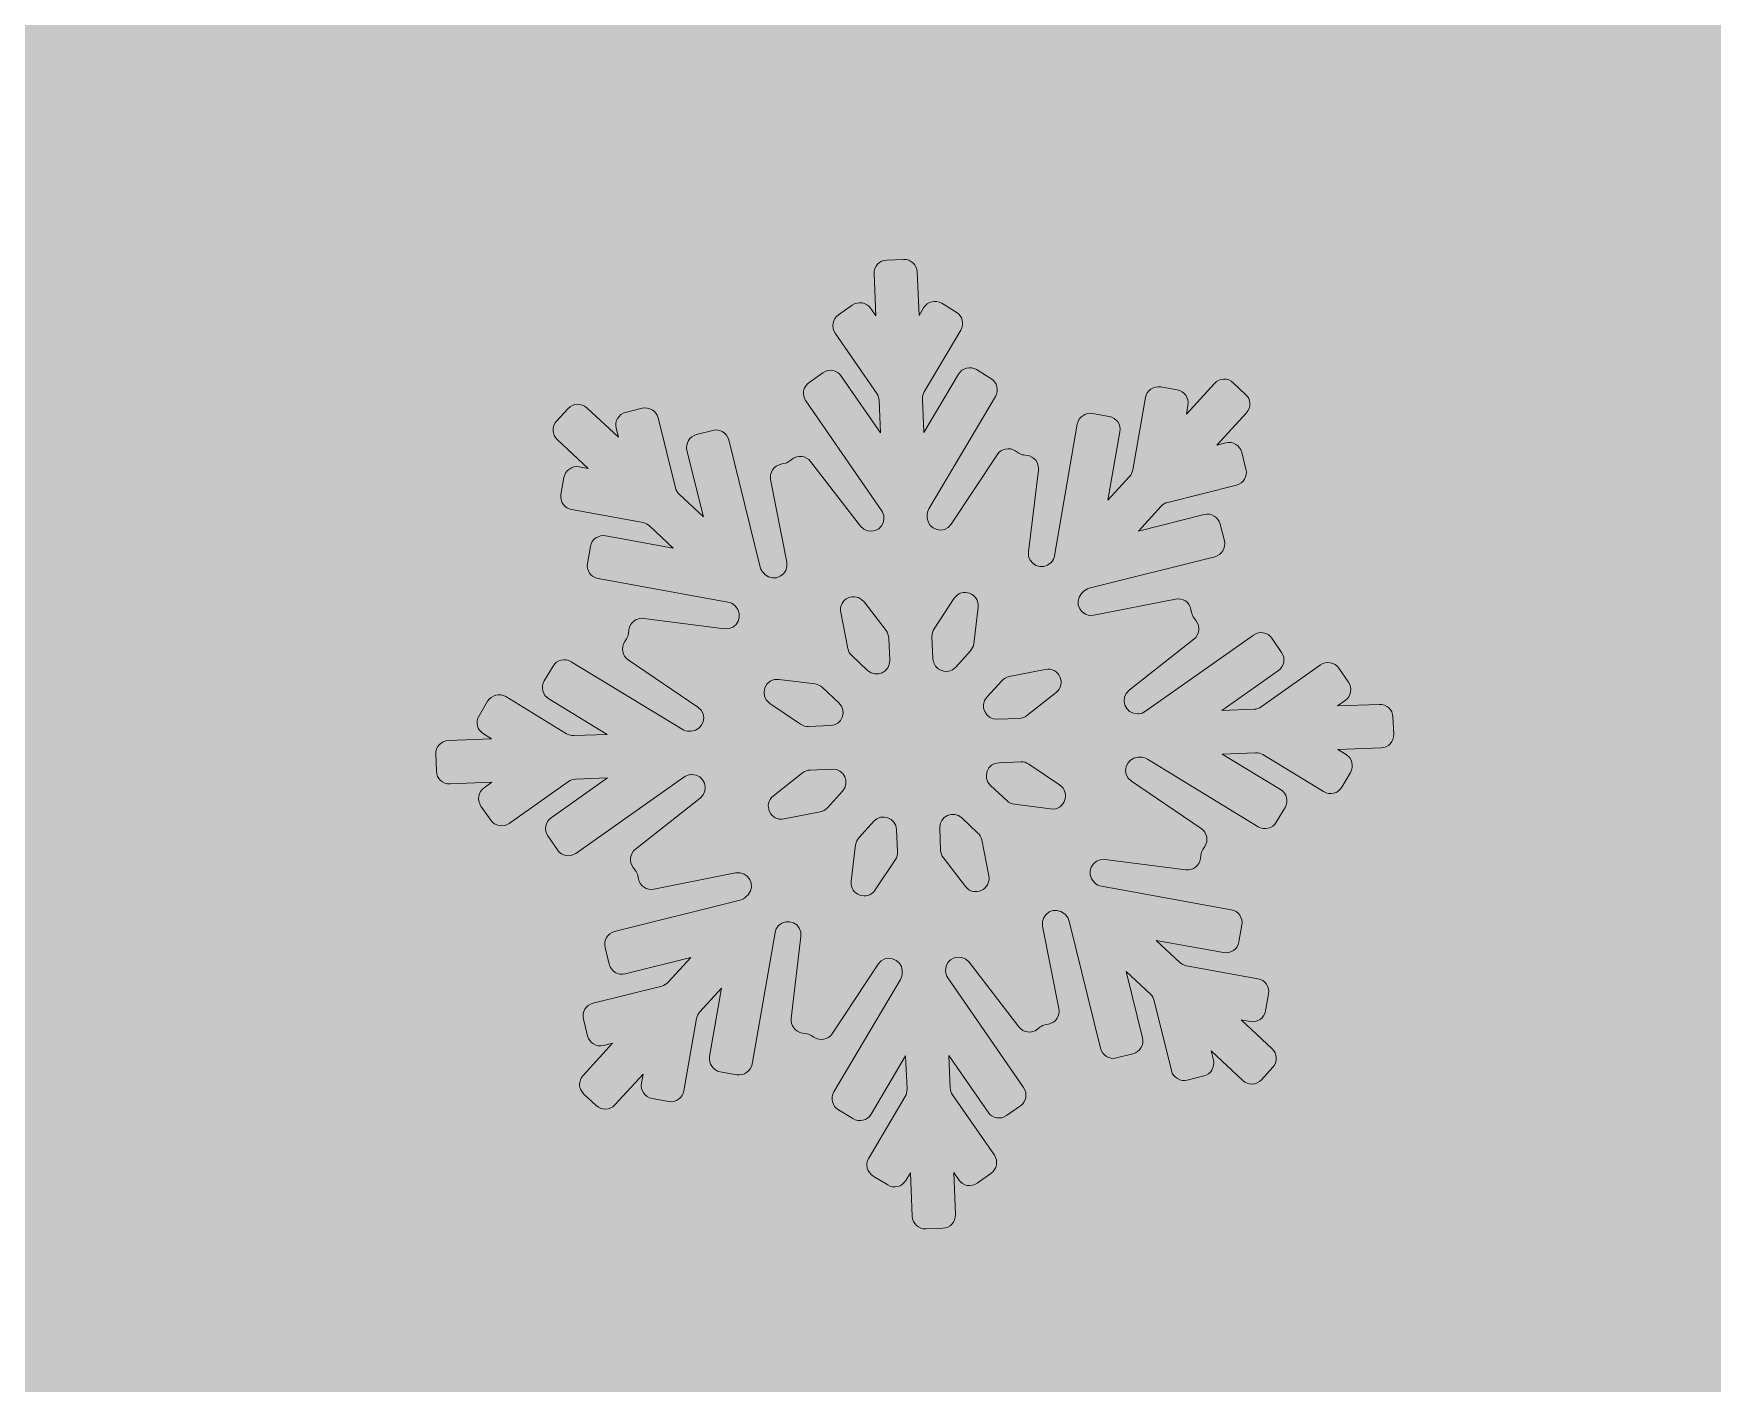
# Model space of a CAD drawing. Header units: millimetres. Extents: x -4 to 167, y -109 to -9.
# Drawn here: x 143.09 to 155.15, y -36.3 to -26.61 of the extents above; entities that cross this region are included whole.
import ezdxf

# ---------------------------------------------------------------- set-up
doc = ezdxf.new("R2010")
doc.units = ezdxf.units.MM
doc.header["$MEASUREMENT"] = 0
doc.layers.add('engraving', color=7, linetype='Continuous')
doc.layers.add('Layer 1', color=7, linetype='Continuous')

msp = doc.modelspace()

# ---------------------------------------------------------------- hatches: boundary and pattern name
at = {"layer": 'Layer 1'}
h = msp.add_hatch(color=2, dxfattribs=at)
h.dxf.hatch_style = 2
edge = h.paths.add_edge_path()
edge.add_spline(control_points=[(146.887, -66.068), (146.887, -66.068), (167.205, -23.551), (167.205, -23.551), (167.205, -23.551), (141.25, -23.551), (141.25, -23.551), (141.25, -23.551), (141.174, -23.707), (141.174, -23.707), (141.174, -23.707), (138.734, -23.707), (138.734, -23.707), (138.213, -21.726), (136.475, -20.226), (134.374, -20.066), (135.879, -18.951), (136.859, -17.167), (136.859, -15.151), (136.859, -11.77), (134.118, -9.03), (130.738, -9.03), (127.358, -9.03), (124.617, -11.77), (124.617, -15.151), (124.617, -17.167), (125.597, -18.951), (127.102, -20.066), (125.001, -20.226), (123.263, -21.726), (122.742, -23.707), (122.742, -23.707), (120.305, -23.707), (120.305, -23.707), (120.305, -23.707), (120.227, -23.551), (120.227, -23.551), (120.227, -23.551), (94.271, -23.551), (94.271, -23.551), (97.56, -30.598), (100.945, -37.685), (104.43, -44.809), (107.913, -51.935), (111.301, -59.021), (114.59, -66.068), (114.59, -66.068), (94.271, -108.7), (94.271, -108.7), (94.271, -108.7), (120.697, -108.7), (120.697, -108.7), (120.697, -108.7), (130.797, -87.796), (130.797, -87.796), (130.797, -87.796), (141.837, -108.7), (141.837, -108.7), (141.837, -108.7), (167.205, -108.7), (167.205, -108.7), (163.917, -101.653), (160.53, -94.569), (157.047, -87.442), (153.561, -80.319), (150.175, -73.192), (146.887, -66.068)], knot_values=[0, 0, 0, 0, 1, 1, 1, 2, 2, 2, 3, 3, 3, 4, 4, 4, 5, 5, 5, 6, 6, 6, 7, 7, 7, 8, 8, 8, 9, 9, 9, 10, 10, 10, 11, 11, 11, 12, 12, 12, 13, 13, 13, 14, 14, 14, 15, 15, 15, 16, 16, 16, 17, 17, 17, 18, 18, 18, 19, 19, 19, 20, 20, 20, 21, 21, 21, 22, 22, 22, 22], degree=3, periodic=1)
edge = h.paths.add_edge_path()
edge.add_spline(control_points=[(126.931, -15.151), (126.931, -13.051), (128.639, -11.343), (130.738, -11.343), (132.837, -11.343), (134.545, -13.051), (134.545, -15.151), (134.545, -17.25), (132.837, -18.958), (130.738, -18.958), (128.639, -18.958), (126.931, -17.25), (126.931, -15.151)], knot_values=[0, 0, 0, 0, 1, 1, 1, 2, 2, 2, 3, 3, 3, 4, 4, 4, 4], degree=3, periodic=1)
h.paths.add_polyline_path([(121.805, -26.707), (139.724, -26.707), (130.914, -44.928)])

# ---------------------------------------------------------------- linework, layer by layer
at = {"layer": 'engraving', "lineweight": 0}
for points, knots in [([(152.853, -31.517), (152.851, -31.465), (152.807, -31.425), (152.755, -31.427), (152.755, -31.427), (152.455, -31.438), (152.455, -31.438), (152.455, -31.438), (152.51, -31.399), (152.51, -31.399), (152.553, -31.369), (152.563, -31.311), (152.534, -31.268), (152.534, -31.268), (152.464, -31.167), (152.464, -31.167), (152.434, -31.124), (152.374, -31.113), (152.332, -31.143), (152.332, -31.143), (151.906, -31.444), (151.906, -31.444), (151.891, -31.455), (151.873, -31.461), (151.855, -31.461), (151.855, -31.461), (151.625, -31.47), (151.625, -31.47), (151.625, -31.47), (152.03, -31.184), (152.03, -31.184), (152.072, -31.154), (152.083, -31.096), (152.053, -31.053), (152.053, -31.053), (151.983, -30.952), (151.983, -30.952), (151.953, -30.909), (151.894, -30.898), (151.851, -30.929), (151.851, -30.929), (151.076, -31.476), (151.076, -31.476), (151.061, -31.487), (151.043, -31.493), (151.025, -31.494), (151.025, -31.494), (151.02, -31.494), (151.02, -31.494), (150.929, -31.497), (150.886, -31.382), (150.958, -31.325), (150.958, -31.325), (151.423, -30.959), (151.423, -30.959), (151.464, -30.927), (151.471, -30.868), (151.44, -30.827), (151.44, -30.827), (151.425, -30.808), (151.425, -30.808), (151.416, -30.796), (151.41, -30.783), (151.407, -30.768), (151.407, -30.768), (151.402, -30.745), (151.402, -30.745), (151.392, -30.693), (151.343, -30.66), (151.291, -30.67), (151.291, -30.67), (150.704, -30.787), (150.704, -30.787), (150.615, -30.805), (150.554, -30.698), (150.616, -30.631), (150.616, -30.631), (150.626, -30.62), (150.626, -30.62), (150.638, -30.607), (150.654, -30.597), (150.672, -30.592), (150.672, -30.592), (151.573, -30.366), (151.573, -30.366), (151.623, -30.354), (151.654, -30.303), (151.642, -30.252), (151.642, -30.252), (151.612, -30.132), (151.612, -30.132), (151.599, -30.082), (151.548, -30.051), (151.497, -30.063), (151.497, -30.063), (151.026, -30.182), (151.026, -30.182), (151.026, -30.182), (151.188, -30.004), (151.188, -30.004), (151.201, -29.99), (151.217, -29.98), (151.235, -29.976), (151.235, -29.976), (151.729, -29.852), (151.729, -29.852), (151.779, -29.839), (151.81, -29.788), (151.797, -29.738), (151.797, -29.738), (151.768, -29.618), (151.768, -29.618), (151.755, -29.567), (151.704, -29.536), (151.653, -29.549), (151.653, -29.549), (151.589, -29.565), (151.589, -29.565), (151.589, -29.565), (151.8, -29.333), (151.8, -29.333), (151.835, -29.295), (151.833, -29.236), (151.795, -29.201), (151.795, -29.201), (151.705, -29.117), (151.705, -29.117), (151.667, -29.081), (151.606, -29.083), (151.571, -29.122), (151.571, -29.122), (151.369, -29.344), (151.369, -29.344), (151.369, -29.344), (151.38, -29.278), (151.38, -29.278), (151.389, -29.226), (151.355, -29.178), (151.304, -29.168), (151.304, -29.168), (151.185, -29.147), (151.185, -29.147), (151.133, -29.138), (151.084, -29.172), (151.075, -29.224), (151.075, -29.224), (150.984, -29.743), (150.984, -29.743), (150.981, -29.761), (150.973, -29.777), (150.961, -29.791), (150.961, -29.791), (150.806, -29.96), (150.806, -29.96), (150.806, -29.96), (150.892, -29.469), (150.892, -29.469), (150.901, -29.418), (150.867, -29.369), (150.815, -29.36), (150.815, -29.36), (150.696, -29.338), (150.696, -29.338), (150.644, -29.329), (150.595, -29.363), (150.586, -29.415), (150.586, -29.415), (150.422, -30.36), (150.422, -30.36), (150.419, -30.377), (150.411, -30.394), (150.398, -30.407), (150.398, -30.407), (150.398, -30.407), (150.398, -30.407), (150.336, -30.475), (150.224, -30.423), (150.235, -30.332), (150.235, -30.332), (150.306, -29.744), (150.306, -29.744), (150.313, -29.692), (150.276, -29.645), (150.224, -29.639), (150.224, -29.639), (150.202, -29.636), (150.202, -29.636), (150.187, -29.634), (150.173, -29.628), (150.161, -29.62), (150.161, -29.62), (150.142, -29.607), (150.142, -29.607), (150.099, -29.578), (150.039, -29.59), (150.01, -29.634), (150.01, -29.634), (149.681, -30.132), (149.681, -30.132), (149.63, -30.209), (149.511, -30.176), (149.508, -30.084), (149.508, -30.084), (149.507, -30.074), (149.507, -30.074), (149.506, -30.056), (149.511, -30.038), (149.52, -30.022), (149.52, -30.022), (149.998, -29.216), (149.998, -29.216), (150.025, -29.171), (150.01, -29.114), (149.966, -29.087), (149.966, -29.087), (149.862, -29.023), (149.862, -29.023), (149.817, -28.996), (149.759, -29.011), (149.732, -29.056), (149.732, -29.056), (149.483, -29.475), (149.483, -29.475), (149.483, -29.475), (149.473, -29.234), (149.473, -29.234), (149.472, -29.216), (149.477, -29.198), (149.486, -29.182), (149.486, -29.182), (149.749, -28.74), (149.749, -28.74), (149.775, -28.695), (149.761, -28.638), (149.717, -28.611), (149.717, -28.611), (149.612, -28.547), (149.612, -28.547), (149.567, -28.52), (149.509, -28.534), (149.482, -28.58), (149.482, -28.58), (149.449, -28.635), (149.449, -28.635), (149.449, -28.635), (149.436, -28.322), (149.436, -28.322), (149.434, -28.27), (149.39, -28.23), (149.338, -28.232), (149.338, -28.232), (149.217, -28.236), (149.217, -28.236), (149.165, -28.238), (149.124, -28.282), (149.126, -28.334), (149.126, -28.334), (149.138, -28.637), (149.138, -28.637), (149.138, -28.637), (149.102, -28.583), (149.102, -28.583), (149.072, -28.54), (149.012, -28.53), (148.969, -28.56), (148.969, -28.56), (148.87, -28.63), (148.87, -28.63), (148.828, -28.66), (148.817, -28.718), (148.847, -28.761), (148.847, -28.761), (149.146, -29.195), (149.146, -29.195), (149.157, -29.209), (149.162, -29.227), (149.163, -29.245), (149.163, -29.245), (149.172, -29.477), (149.172, -29.477), (149.172, -29.477), (148.891, -29.069), (148.891, -29.069), (148.861, -29.026), (148.802, -29.015), (148.759, -29.045), (148.759, -29.045), (148.659, -29.116), (148.659, -29.116), (148.617, -29.146), (148.606, -29.204), (148.636, -29.247), (148.636, -29.247), (149.18, -30.034), (149.18, -30.034), (149.191, -30.049), (149.196, -30.066), (149.197, -30.084), (149.197, -30.084), (149.197, -30.086), (149.197, -30.086), (149.201, -30.178), (149.084, -30.22), (149.028, -30.147), (149.028, -30.147), (148.67, -29.682), (148.67, -29.682), (148.638, -29.641), (148.578, -29.633), (148.537, -29.666), (148.537, -29.666), (148.519, -29.68), (148.519, -29.68), (148.507, -29.689), (148.494, -29.695), (148.479, -29.698), (148.479, -29.698), (148.457, -29.703), (148.457, -29.703), (148.406, -29.713), (148.373, -29.762), (148.383, -29.813), (148.383, -29.813), (148.499, -30.406), (148.499, -30.406), (148.517, -30.496), (148.409, -30.556), (148.342, -30.493), (148.342, -30.493), (148.337, -30.488), (148.337, -30.488), (148.323, -30.475), (148.314, -30.459), (148.309, -30.442), (148.309, -30.442), (148.083, -29.528), (148.083, -29.528), (148.071, -29.477), (148.019, -29.447), (147.969, -29.459), (147.969, -29.459), (147.851, -29.489), (147.851, -29.489), (147.801, -29.501), (147.77, -29.553), (147.782, -29.603), (147.782, -29.603), (147.9, -30.08), (147.9, -30.08), (147.9, -30.08), (147.726, -29.917), (147.726, -29.917), (147.712, -29.904), (147.703, -29.888), (147.699, -29.871), (147.699, -29.871), (147.575, -29.369), (147.575, -29.369), (147.562, -29.319), (147.511, -29.288), (147.46, -29.3), (147.46, -29.3), (147.342, -29.33), (147.342, -29.33), (147.292, -29.343), (147.261, -29.394), (147.274, -29.444), (147.274, -29.444), (147.29, -29.509), (147.29, -29.509), (147.29, -29.509), (147.063, -29.297), (147.063, -29.297), (147.024, -29.261), (146.964, -29.264), (146.929, -29.302), (146.929, -29.302), (146.846, -29.393), (146.846, -29.393), (146.811, -29.431), (146.814, -29.49), (146.851, -29.525), (146.851, -29.525), (147.073, -29.733), (147.073, -29.733), (147.073, -29.733), (147.008, -29.721), (147.008, -29.721), (146.957, -29.712), (146.908, -29.746), (146.899, -29.798), (146.899, -29.798), (146.877, -29.919), (146.877, -29.919), (146.869, -29.97), (146.903, -30.019), (146.954, -30.028), (146.954, -30.028), (147.467, -30.121), (147.467, -30.121), (147.484, -30.124), (147.501, -30.133), (147.514, -30.145), (147.514, -30.145), (147.684, -30.304), (147.684, -30.304), (147.684, -30.304), (147.199, -30.216), (147.199, -30.216), (147.147, -30.207), (147.098, -30.241), (147.089, -30.293), (147.089, -30.293), (147.068, -30.414), (147.068, -30.414), (147.059, -30.465), (147.093, -30.514), (147.144, -30.523), (147.144, -30.523), (148.077, -30.692), (148.077, -30.692), (148.095, -30.695), (148.112, -30.704), (148.125, -30.716), (148.125, -30.716), (148.129, -30.72), (148.129, -30.72), (148.196, -30.783), (148.144, -30.895), (148.053, -30.883), (148.053, -30.883), (147.472, -30.809), (147.472, -30.809), (147.42, -30.802), (147.372, -30.839), (147.366, -30.891), (147.366, -30.891), (147.363, -30.915), (147.363, -30.915), (147.361, -30.93), (147.356, -30.944), (147.348, -30.956), (147.348, -30.956), (147.335, -30.976), (147.335, -30.976), (147.306, -31.019), (147.318, -31.077), (147.361, -31.106), (147.361, -31.106), (147.861, -31.446), (147.861, -31.446), (147.937, -31.497), (147.903, -31.615), (147.812, -31.618), (147.812, -31.618), (147.8, -31.619), (147.8, -31.619), (147.782, -31.619), (147.763, -31.615), (147.748, -31.605), (147.748, -31.605), (146.951, -31.12), (146.951, -31.12), (146.906, -31.092), (146.848, -31.107), (146.821, -31.152), (146.821, -31.152), (146.758, -31.258), (146.758, -31.258), (146.732, -31.302), (146.746, -31.36), (146.79, -31.387), (146.79, -31.387), (147.209, -31.642), (147.209, -31.642), (147.209, -31.642), (146.971, -31.651), (146.971, -31.651), (146.952, -31.652), (146.934, -31.647), (146.918, -31.637), (146.918, -31.637), (146.481, -31.371), (146.481, -31.371), (146.437, -31.344), (146.378, -31.359), (146.351, -31.404), (146.351, -31.404), (146.289, -31.509), (146.289, -31.509), (146.262, -31.554), (146.276, -31.611), (146.321, -31.638), (146.321, -31.638), (146.379, -31.674), (146.379, -31.674), (146.379, -31.674), (146.069, -31.686), (146.069, -31.686), (146.016, -31.688), (145.976, -31.732), (145.978, -31.784), (145.978, -31.784), (145.983, -31.907), (145.983, -31.907), (145.985, -31.959), (146.029, -32), (146.081, -31.998), (146.081, -31.998), (146.382, -31.986), (146.382, -31.986), (146.382, -31.986), (146.326, -32.026), (146.326, -32.026), (146.284, -32.056), (146.273, -32.114), (146.303, -32.157), (146.303, -32.157), (146.373, -32.258), (146.373, -32.258), (146.402, -32.301), (146.462, -32.311), (146.505, -32.281), (146.505, -32.281), (146.931, -31.98), (146.931, -31.98), (146.946, -31.97), (146.963, -31.964), (146.982, -31.963), (146.982, -31.963), (147.212, -31.954), (147.212, -31.954), (147.212, -31.954), (146.806, -32.24), (146.806, -32.24), (146.764, -32.27), (146.754, -32.328), (146.783, -32.371), (146.783, -32.371), (146.853, -32.472), (146.853, -32.472), (146.883, -32.516), (146.942, -32.526), (146.985, -32.496), (146.985, -32.496), (147.761, -31.948), (147.761, -31.948), (147.776, -31.938), (147.793, -31.932), (147.811, -31.931), (147.811, -31.931), (147.816, -31.931), (147.816, -31.931), (147.907, -31.927), (147.95, -32.043), (147.878, -32.099), (147.878, -32.099), (147.413, -32.465), (147.413, -32.465), (147.372, -32.498), (147.365, -32.556), (147.397, -32.597), (147.397, -32.597), (147.411, -32.617), (147.411, -32.617), (147.42, -32.628), (147.426, -32.642), (147.429, -32.656), (147.429, -32.656), (147.434, -32.68), (147.434, -32.68), (147.444, -32.731), (147.494, -32.764), (147.545, -32.754), (147.545, -32.754), (148.132, -32.637), (148.132, -32.637), (148.222, -32.619), (148.282, -32.726), (148.221, -32.793), (148.221, -32.793), (148.211, -32.804), (148.211, -32.804), (148.198, -32.818), (148.182, -32.828), (148.164, -32.832), (148.164, -32.832), (147.263, -33.058), (147.263, -33.058), (147.213, -33.071), (147.182, -33.122), (147.195, -33.172), (147.195, -33.172), (147.224, -33.292), (147.224, -33.292), (147.237, -33.343), (147.288, -33.374), (147.339, -33.361), (147.339, -33.361), (147.81, -33.243), (147.81, -33.243), (147.81, -33.243), (147.648, -33.421), (147.648, -33.421), (147.636, -33.434), (147.619, -33.444), (147.601, -33.449), (147.601, -33.449), (147.108, -33.572), (147.108, -33.572), (147.057, -33.585), (147.027, -33.636), (147.039, -33.687), (147.039, -33.687), (147.069, -33.807), (147.069, -33.807), (147.081, -33.857), (147.133, -33.888), (147.183, -33.875), (147.183, -33.875), (147.248, -33.859), (147.248, -33.859), (147.248, -33.859), (147.036, -34.091), (147.036, -34.091), (147.001, -34.129), (147.004, -34.188), (147.042, -34.224), (147.042, -34.224), (147.131, -34.307), (147.131, -34.307), (147.169, -34.343), (147.23, -34.341), (147.265, -34.302), (147.265, -34.302), (147.467, -34.081), (147.467, -34.081), (147.467, -34.081), (147.456, -34.147), (147.456, -34.147), (147.447, -34.198), (147.481, -34.247), (147.532, -34.256), (147.532, -34.256), (147.652, -34.278), (147.652, -34.278), (147.703, -34.287), (147.752, -34.252), (147.761, -34.201), (147.761, -34.201), (147.852, -33.681), (147.852, -33.681), (147.855, -33.664), (147.863, -33.647), (147.875, -33.634), (147.875, -33.634), (148.03, -33.464), (148.03, -33.464), (148.03, -33.464), (147.945, -33.955), (147.945, -33.955), (147.936, -34.006), (147.97, -34.055), (148.021, -34.064), (148.021, -34.064), (148.14, -34.086), (148.14, -34.086), (148.192, -34.095), (148.241, -34.061), (148.25, -34.009), (148.25, -34.009), (148.415, -33.065), (148.415, -33.065), (148.418, -33.047), (148.426, -33.03), (148.438, -33.017), (148.438, -33.017), (148.438, -33.017), (148.438, -33.017), (148.5, -32.949), (148.613, -33.001), (148.601, -33.092), (148.601, -33.092), (148.53, -33.681), (148.53, -33.681), (148.524, -33.732), (148.56, -33.779), (148.612, -33.786), (148.612, -33.786), (148.634, -33.789), (148.634, -33.789), (148.649, -33.791), (148.663, -33.796), (148.675, -33.804), (148.675, -33.804), (148.694, -33.817), (148.694, -33.817), (148.738, -33.846), (148.797, -33.835), (148.826, -33.791), (148.826, -33.791), (149.156, -33.292), (149.156, -33.292), (149.206, -33.215), (149.325, -33.249), (149.329, -33.34), (149.329, -33.34), (149.329, -33.351), (149.329, -33.351), (149.33, -33.369), (149.325, -33.387), (149.316, -33.403), (149.316, -33.403), (148.838, -34.209), (148.838, -34.209), (148.812, -34.253), (148.826, -34.311), (148.87, -34.338), (148.87, -34.338), (148.974, -34.401), (148.974, -34.401), (149.019, -34.429), (149.078, -34.414), (149.105, -34.369), (149.105, -34.369), (149.353, -33.949), (149.353, -33.949), (149.353, -33.949), (149.363, -34.19), (149.363, -34.19), (149.364, -34.209), (149.359, -34.227), (149.35, -34.242), (149.35, -34.242), (149.088, -34.685), (149.088, -34.685), (149.061, -34.729), (149.076, -34.787), (149.12, -34.814), (149.12, -34.814), (149.224, -34.877), (149.224, -34.877), (149.269, -34.905), (149.328, -34.89), (149.354, -34.845), (149.354, -34.845), (149.387, -34.789), (149.387, -34.789), (149.387, -34.789), (149.4, -35.102), (149.4, -35.102), (149.402, -35.154), (149.446, -35.195), (149.498, -35.193), (149.498, -35.193), (149.619, -35.188), (149.619, -35.188), (149.672, -35.186), (149.712, -35.142), (149.71, -35.09), (149.71, -35.09), (149.698, -34.788), (149.698, -34.788), (149.698, -34.788), (149.735, -34.841), (149.735, -34.841), (149.764, -34.884), (149.824, -34.895), (149.867, -34.864), (149.867, -34.864), (149.966, -34.794), (149.966, -34.794), (150.009, -34.764), (150.019, -34.706), (149.99, -34.663), (149.99, -34.663), (149.69, -34.23), (149.69, -34.23), (149.68, -34.215), (149.674, -34.198), (149.673, -34.18), (149.673, -34.18), (149.664, -33.948), (149.664, -33.948), (149.664, -33.948), (149.946, -34.355), (149.946, -34.355), (149.975, -34.399), (150.035, -34.409), (150.078, -34.379), (150.078, -34.379), (150.177, -34.309), (150.177, -34.309), (150.22, -34.279), (150.23, -34.22), (150.2, -34.178), (150.2, -34.178), (149.656, -33.39), (149.656, -33.39), (149.646, -33.375), (149.64, -33.358), (149.639, -33.34), (149.639, -33.34), (149.639, -33.339), (149.639, -33.339), (149.635, -33.247), (149.752, -33.204), (149.808, -33.277), (149.808, -33.277), (150.166, -33.742), (150.166, -33.742), (150.198, -33.784), (150.258, -33.791), (150.3, -33.759), (150.3, -33.759), (150.317, -33.745), (150.317, -33.745), (150.329, -33.736), (150.343, -33.729), (150.357, -33.726), (150.357, -33.726), (150.379, -33.722), (150.379, -33.722), (150.431, -33.712), (150.464, -33.662), (150.454, -33.611), (150.454, -33.611), (150.337, -33.018), (150.337, -33.018), (150.319, -32.928), (150.427, -32.868), (150.494, -32.931), (150.494, -32.931), (150.5, -32.936), (150.5, -32.936), (150.513, -32.949), (150.523, -32.965), (150.527, -32.983), (150.527, -32.983), (150.753, -33.896), (150.753, -33.896), (150.765, -33.947), (150.817, -33.978), (150.868, -33.965), (150.868, -33.965), (150.985, -33.936), (150.985, -33.936), (151.036, -33.923), (151.066, -33.872), (151.054, -33.821), (151.054, -33.821), (150.936, -33.344), (150.936, -33.344), (150.936, -33.344), (151.111, -33.508), (151.111, -33.508), (151.124, -33.52), (151.133, -33.536), (151.138, -33.554), (151.138, -33.554), (151.262, -34.055), (151.262, -34.055), (151.274, -34.106), (151.326, -34.137), (151.376, -34.124), (151.376, -34.124), (151.494, -34.094), (151.494, -34.094), (151.545, -34.082), (151.575, -34.031), (151.563, -33.98), (151.563, -33.98), (151.547, -33.915), (151.547, -33.915), (151.547, -33.915), (151.774, -34.127), (151.774, -34.127), (151.812, -34.163), (151.872, -34.161), (151.908, -34.122), (151.908, -34.122), (151.99, -34.032), (151.99, -34.032), (152.025, -33.994), (152.023, -33.934), (151.985, -33.899), (151.985, -33.899), (151.763, -33.692), (151.763, -33.692), (151.763, -33.692), (151.828, -33.703), (151.828, -33.703), (151.879, -33.713), (151.929, -33.678), (151.938, -33.627), (151.938, -33.627), (151.959, -33.505), (151.959, -33.505), (151.968, -33.454), (151.934, -33.405), (151.883, -33.396), (151.883, -33.396), (151.37, -33.303), (151.37, -33.303), (151.352, -33.3), (151.335, -33.292), (151.322, -33.279), (151.322, -33.279), (151.152, -33.121), (151.152, -33.121), (151.152, -33.121), (151.637, -33.208), (151.637, -33.208), (151.689, -33.218), (151.738, -33.183), (151.747, -33.132), (151.747, -33.132), (151.768, -33.01), (151.768, -33.01), (151.777, -32.959), (151.743, -32.91), (151.692, -32.901), (151.692, -32.901), (150.759, -32.732), (150.759, -32.732), (150.741, -32.729), (150.724, -32.721), (150.711, -32.708), (150.711, -32.708), (150.707, -32.704), (150.707, -32.704), (150.64, -32.642), (150.692, -32.53), (150.783, -32.541), (150.783, -32.541), (151.365, -32.615), (151.365, -32.615), (151.417, -32.622), (151.464, -32.585), (151.47, -32.533), (151.47, -32.533), (151.473, -32.509), (151.473, -32.509), (151.475, -32.495), (151.48, -32.481), (151.488, -32.469), (151.488, -32.469), (151.501, -32.448), (151.501, -32.448), (151.53, -32.405), (151.518, -32.347), (151.476, -32.318), (151.476, -32.318), (150.975, -31.979), (150.975, -31.979), (150.899, -31.928), (150.933, -31.81), (151.024, -31.806), (151.024, -31.806), (151.036, -31.806), (151.036, -31.806), (151.054, -31.805), (151.073, -31.81), (151.089, -31.819), (151.089, -31.819), (151.885, -32.305), (151.885, -32.305), (151.93, -32.332), (151.988, -32.317), (152.015, -32.272), (152.015, -32.272), (152.078, -32.167), (152.078, -32.167), (152.104, -32.122), (152.09, -32.065), (152.046, -32.038), (152.046, -32.038), (151.627, -31.783), (151.627, -31.783), (151.627, -31.783), (151.866, -31.774), (151.866, -31.774), (151.884, -31.773), (151.903, -31.778), (151.919, -31.787), (151.919, -31.787), (152.355, -32.053), (152.355, -32.053), (152.4, -32.08), (152.458, -32.066), (152.485, -32.021), (152.485, -32.021), (152.548, -31.915), (152.548, -31.915), (152.574, -31.871), (152.56, -31.813), (152.516, -31.786), (152.516, -31.786), (152.457, -31.751), (152.457, -31.751), (152.457, -31.751), (152.768, -31.739), (152.768, -31.739), (152.82, -31.737), (152.86, -31.693), (152.858, -31.64), (152.858, -31.64), (152.853, -31.517), (152.853, -31.517)], [0, 0, 0, 0, 1, 1, 1, 2, 2, 2, 3, 3, 3, 4, 4, 4, 5, 5, 5, 6, 6, 6, 7, 7, 7, 8, 8, 8, 9, 9, 9, 10, 10, 10, 11, 11, 11, 12, 12, 12, 13, 13, 13, 14, 14, 14, 15, 15, 15, 16, 16, 16, 17, 17, 17, 18, 18, 18, 19, 19, 19, 20, 20, 20, 21, 21, 21, 22, 22, 22, 23, 23, 23, 24, 24, 24, 25, 25, 25, 26, 26, 26, 27, 27, 27, 28, 28, 28, 29, 29, 29, 30, 30, 30, 31, 31, 31, 32, 32, 32, 33, 33, 33, 34, 34, 34, 35, 35, 35, 36, 36, 36, 37, 37, 37, 38, 38, 38, 39, 39, 39, 40, 40, 40, 41, 41, 41, 42, 42, 42, 43, 43, 43, 44, 44, 44, 45, 45, 45, 46, 46, 46, 47, 47, 47, 48, 48, 48, 49, 49, 49, 50, 50, 50, 51, 51, 51, 52, 52, 52, 53, 53, 53, 54, 54, 54, 55, 55, 55, 56, 56, 56, 57, 57, 57, 58, 58, 58, 59, 59, 59, 60, 60, 60, 61, 61, 61, 62, 62, 62, 63, 63, 63, 64, 64, 64, 65, 65, 65, 66, 66, 66, 67, 67, 67, 68, 68, 68, 69, 69, 69, 70, 70, 70, 71, 71, 71, 72, 72, 72, 73, 73, 73, 74, 74, 74, 75, 75, 75, 76, 76, 76, 77, 77, 77, 78, 78, 78, 79, 79, 79, 80, 80, 80, 81, 81, 81, 82, 82, 82, 83, 83, 83, 84, 84, 84, 85, 85, 85, 86, 86, 86, 87, 87, 87, 88, 88, 88, 89, 89, 89, 90, 90, 90, 91, 91, 91, 92, 92, 92, 93, 93, 93, 94, 94, 94, 95, 95, 95, 96, 96, 96, 97, 97, 97, 98, 98, 98, 99, 99, 99, 100, 100, 100, 101, 101, 101, 102, 102, 102, 103, 103, 103, 104, 104, 104, 105, 105, 105, 106, 106, 106, 107, 107, 107, 108, 108, 108, 109, 109, 109, 110, 110, 110, 111, 111, 111, 112, 112, 112, 113, 113, 113, 114, 114, 114, 115, 115, 115, 116, 116, 116, 117, 117, 117, 118, 118, 118, 119, 119, 119, 120, 120, 120, 121, 121, 121, 122, 122, 122, 123, 123, 123, 124, 124, 124, 125, 125, 125, 126, 126, 126, 127, 127, 127, 128, 128, 128, 129, 129, 129, 130, 130, 130, 131, 131, 131, 132, 132, 132, 133, 133, 133, 134, 134, 134, 135, 135, 135, 136, 136, 136, 137, 137, 137, 138, 138, 138, 139, 139, 139, 140, 140, 140, 141, 141, 141, 142, 142, 142, 143, 143, 143, 144, 144, 144, 145, 145, 145, 146, 146, 146, 147, 147, 147, 148, 148, 148, 149, 149, 149, 150, 150, 150, 151, 151, 151, 152, 152, 152, 153, 153, 153, 154, 154, 154, 155, 155, 155, 156, 156, 156, 157, 157, 157, 158, 158, 158, 159, 159, 159, 160, 160, 160, 161, 161, 161, 162, 162, 162, 163, 163, 163, 164, 164, 164, 165, 165, 165, 166, 166, 166, 167, 167, 167, 168, 168, 168, 169, 169, 169, 170, 170, 170, 171, 171, 171, 172, 172, 172, 173, 173, 173, 174, 174, 174, 175, 175, 175, 176, 176, 176, 177, 177, 177, 178, 178, 178, 179, 179, 179, 180, 180, 180, 181, 181, 181, 182, 182, 182, 183, 183, 183, 184, 184, 184, 185, 185, 185, 186, 186, 186, 187, 187, 187, 188, 188, 188, 189, 189, 189, 190, 190, 190, 191, 191, 191, 192, 192, 192, 193, 193, 193, 194, 194, 194, 195, 195, 195, 196, 196, 196, 197, 197, 197, 198, 198, 198, 199, 199, 199, 200, 200, 200, 201, 201, 201, 202, 202, 202, 203, 203, 203, 204, 204, 204, 205, 205, 205, 206, 206, 206, 207, 207, 207, 208, 208, 208, 209, 209, 209, 210, 210, 210, 211, 211, 211, 212, 212, 212, 213, 213, 213, 214, 214, 214, 215, 215, 215, 216, 216, 216, 217, 217, 217, 218, 218, 218, 219, 219, 219, 220, 220, 220, 221, 221, 221, 222, 222, 222, 223, 223, 223, 224, 224, 224, 225, 225, 225, 226, 226, 226, 227, 227, 227, 228, 228, 228, 229, 229, 229, 230, 230, 230, 231, 231, 231, 232, 232, 232, 233, 233, 233, 234, 234, 234, 235, 235, 235, 236, 236, 236, 237, 237, 237, 238, 238, 238, 239, 239, 239, 240, 240, 240, 241, 241, 241, 242, 242, 242, 243, 243, 243, 244, 244, 244, 245, 245, 245, 246, 246, 246, 247, 247, 247, 248, 248, 248, 249, 249, 249, 250, 250, 250, 251, 251, 251, 252, 252, 252, 253, 253, 253, 254, 254, 254, 255, 255, 255, 256, 256, 256, 257, 257, 257, 258, 258, 258, 259, 259, 259, 260, 260, 260, 261, 261, 261, 262, 262, 262, 263, 263, 263, 264, 264, 264, 265, 265, 265, 266, 266, 266, 267, 267, 267, 268, 268, 268, 269, 269, 269, 270, 270, 270, 271, 271, 271, 272, 272, 272, 273, 273, 273, 274, 274, 274, 275, 275, 275, 276, 276, 276, 277, 277, 277, 278, 278, 278, 279, 279, 279, 280, 280, 280, 281, 281, 281, 282, 282, 282, 283, 283, 283, 284, 284, 284, 285, 285, 285, 286, 286, 286, 287, 287, 287, 288, 288, 288, 289, 289, 289, 290, 290, 290, 291, 291, 291, 292, 292, 292, 293, 293, 293, 294, 294, 294, 295, 295, 295, 296, 296, 296, 297, 297, 297, 298, 298, 298, 299, 299, 299, 300, 300, 300, 301, 301, 301, 302, 302, 302, 303, 303, 303, 304, 304, 304, 305, 305, 305, 306, 306, 306, 307, 307, 307, 308, 308, 308, 309, 309, 309, 310, 310, 310, 311, 311, 311, 312, 312, 312, 313, 313, 313, 314, 314, 314, 315, 315, 315, 316, 316, 316, 317, 317, 317, 318, 318, 318, 319, 319, 319, 320, 320, 320, 321, 321, 321, 322, 322, 322, 323, 323, 323, 324, 324, 324, 325, 325, 325, 326, 326, 326, 327, 327, 327, 328, 328, 328, 329, 329, 329, 330, 330, 330, 331, 331, 331, 332, 332, 332, 333, 333, 333, 334, 334, 334, 335, 335, 335, 336, 336, 336, 336]), ([(149.054, -30.691), (149.054, -30.691), (149.213, -30.896), (149.213, -30.896), (149.224, -30.912), (149.231, -30.931), (149.232, -30.95), (149.232, -30.95), (149.239, -31.11), (149.239, -31.11), (149.242, -31.194), (149.141, -31.24), (149.08, -31.183), (149.08, -31.183), (148.966, -31.076), (148.966, -31.076), (148.951, -31.063), (148.942, -31.045), (148.938, -31.026), (148.938, -31.026), (148.887, -30.767), (148.887, -30.767), (148.867, -30.669), (148.993, -30.612), (149.054, -30.691)], [0, 0, 0, 0, 1, 1, 1, 2, 2, 2, 3, 3, 3, 4, 4, 4, 5, 5, 5, 6, 6, 6, 7, 7, 7, 8, 8, 8, 8]), ([(149.549, -31.099), (149.549, -31.099), (149.542, -30.939), (149.542, -30.939), (149.541, -30.919), (149.547, -30.9), (149.558, -30.883), (149.558, -30.883), (149.702, -30.665), (149.702, -30.665), (149.756, -30.582), (149.886, -30.63), (149.874, -30.729), (149.874, -30.729), (149.842, -30.991), (149.842, -30.991), (149.84, -31.01), (149.831, -31.028), (149.818, -31.043), (149.818, -31.043), (149.713, -31.159), (149.713, -31.159), (149.656, -31.221), (149.552, -31.183), (149.549, -31.099)], [0, 0, 0, 0, 1, 1, 1, 2, 2, 2, 3, 3, 3, 4, 4, 4, 5, 5, 5, 6, 6, 6, 7, 7, 7, 8, 8, 8, 8]), ([(149.937, -31.375), (149.937, -31.375), (150.046, -31.256), (150.046, -31.256), (150.059, -31.241), (150.077, -31.231), (150.097, -31.227), (150.097, -31.227), (150.356, -31.175), (150.356, -31.175), (150.454, -31.156), (150.511, -31.28), (150.433, -31.342), (150.433, -31.342), (150.224, -31.507), (150.224, -31.507), (150.208, -31.519), (150.189, -31.526), (150.169, -31.527), (150.169, -31.527), (150.01, -31.533), (150.01, -31.533), (149.926, -31.536), (149.88, -31.437), (149.937, -31.375)], [0, 0, 0, 0, 1, 1, 1, 2, 2, 2, 3, 3, 3, 4, 4, 4, 5, 5, 5, 6, 6, 6, 7, 7, 7, 8, 8, 8, 8]), ([(148.599, -31.569), (148.599, -31.569), (148.377, -31.419), (148.377, -31.419), (148.295, -31.363), (148.344, -31.235), (148.442, -31.247), (148.442, -31.247), (148.702, -31.28), (148.702, -31.28), (148.722, -31.283), (148.74, -31.291), (148.755, -31.305), (148.755, -31.305), (148.874, -31.416), (148.874, -31.416), (148.935, -31.473), (148.897, -31.576), (148.813, -31.579), (148.813, -31.579), (148.656, -31.585), (148.656, -31.585), (148.635, -31.586), (148.616, -31.581), (148.599, -31.569)], [0, 0, 0, 0, 1, 1, 1, 2, 2, 2, 3, 3, 3, 4, 4, 4, 5, 5, 5, 6, 6, 6, 7, 7, 7, 8, 8, 8, 8]), ([(148.9, -32.05), (148.9, -32.05), (148.791, -32.169), (148.791, -32.169), (148.777, -32.184), (148.759, -32.194), (148.739, -32.198), (148.739, -32.198), (148.48, -32.249), (148.48, -32.249), (148.383, -32.269), (148.325, -32.144), (148.403, -32.083), (148.403, -32.083), (148.612, -31.918), (148.612, -31.918), (148.628, -31.906), (148.647, -31.898), (148.667, -31.898), (148.667, -31.898), (148.826, -31.891), (148.826, -31.891), (148.91, -31.888), (148.956, -31.988), (148.9, -32.05)], [0, 0, 0, 0, 1, 1, 1, 2, 2, 2, 3, 3, 3, 4, 4, 4, 5, 5, 5, 6, 6, 6, 7, 7, 7, 8, 8, 8, 8]), ([(150.237, -31.855), (150.237, -31.855), (150.459, -32.005), (150.459, -32.005), (150.541, -32.061), (150.493, -32.19), (150.394, -32.177), (150.394, -32.177), (150.134, -32.144), (150.134, -32.144), (150.114, -32.142), (150.096, -32.133), (150.081, -32.119), (150.081, -32.119), (149.963, -32.008), (149.963, -32.008), (149.901, -31.951), (149.94, -31.848), (150.024, -31.845), (150.024, -31.845), (150.181, -31.839), (150.181, -31.839), (150.201, -31.838), (150.221, -31.844), (150.237, -31.855)], [0, 0, 0, 0, 1, 1, 1, 2, 2, 2, 3, 3, 3, 4, 4, 4, 5, 5, 5, 6, 6, 6, 7, 7, 7, 8, 8, 8, 8]), ([(149.782, -32.734), (149.782, -32.734), (149.624, -32.528), (149.624, -32.528), (149.612, -32.513), (149.605, -32.494), (149.604, -32.474), (149.604, -32.474), (149.598, -32.314), (149.598, -32.314), (149.594, -32.23), (149.695, -32.184), (149.757, -32.242), (149.757, -32.242), (149.87, -32.348), (149.87, -32.348), (149.885, -32.362), (149.895, -32.379), (149.899, -32.399), (149.899, -32.399), (149.95, -32.658), (149.95, -32.658), (149.969, -32.756), (149.843, -32.813), (149.782, -32.734)], [0, 0, 0, 0, 1, 1, 1, 2, 2, 2, 3, 3, 3, 4, 4, 4, 5, 5, 5, 6, 6, 6, 7, 7, 7, 8, 8, 8, 8]), ([(149.288, -32.326), (149.288, -32.326), (149.294, -32.485), (149.294, -32.485), (149.295, -32.505), (149.29, -32.525), (149.279, -32.541), (149.279, -32.541), (149.135, -32.759), (149.135, -32.759), (149.08, -32.842), (148.95, -32.795), (148.962, -32.696), (148.962, -32.696), (148.994, -32.434), (148.994, -32.434), (148.996, -32.414), (149.005, -32.396), (149.018, -32.382), (149.018, -32.382), (149.124, -32.266), (149.124, -32.266), (149.181, -32.204), (149.284, -32.241), (149.288, -32.326)], [0, 0, 0, 0, 1, 1, 1, 2, 2, 2, 3, 3, 3, 4, 4, 4, 5, 5, 5, 6, 6, 6, 7, 7, 7, 8, 8, 8, 8])]:
    msp.add_open_spline(points, degree=3, knots=knots, dxfattribs=at)
at = {"layer": 'Layer 1', "lineweight": 0}
msp.add_open_spline([(146.887, -66.068), (146.887, -66.068), (167.205, -23.551), (167.205, -23.551), (167.205, -23.551), (141.25, -23.551), (141.25, -23.551), (141.25, -23.551), (141.174, -23.707), (141.174, -23.707), (141.174, -23.707), (138.734, -23.707), (138.734, -23.707), (138.213, -21.726), (136.475, -20.226), (134.374, -20.066), (135.879, -18.951), (136.859, -17.167), (136.859, -15.151), (136.859, -11.77), (134.118, -9.03), (130.738, -9.03), (127.358, -9.03), (124.617, -11.77), (124.617, -15.151), (124.617, -17.167), (125.597, -18.951), (127.102, -20.066), (125.001, -20.226), (123.263, -21.726), (122.742, -23.707), (122.742, -23.707), (120.305, -23.707), (120.305, -23.707), (120.305, -23.707), (120.227, -23.551), (120.227, -23.551), (120.227, -23.551), (94.271, -23.551), (94.271, -23.551), (97.56, -30.598), (100.945, -37.685), (104.43, -44.809), (107.913, -51.935), (111.301, -59.021), (114.59, -66.068), (114.59, -66.068), (94.271, -108.7), (94.271, -108.7), (94.271, -108.7), (120.697, -108.7), (120.697, -108.7), (120.697, -108.7), (130.797, -87.796), (130.797, -87.796), (130.797, -87.796), (141.837, -108.7), (141.837, -108.7), (141.837, -108.7), (167.205, -108.7), (167.205, -108.7), (163.917, -101.653), (160.53, -94.569), (157.047, -87.442), (153.561, -80.319), (150.175, -73.192), (146.887, -66.068)], degree=3, knots=[0, 0, 0, 0, 1, 1, 1, 2, 2, 2, 3, 3, 3, 4, 4, 4, 5, 5, 5, 6, 6, 6, 7, 7, 7, 8, 8, 8, 9, 9, 9, 10, 10, 10, 11, 11, 11, 12, 12, 12, 13, 13, 13, 14, 14, 14, 15, 15, 15, 16, 16, 16, 17, 17, 17, 18, 18, 18, 19, 19, 19, 20, 20, 20, 21, 21, 21, 22, 22, 22, 22], dxfattribs=at)

doc.saveas('drawing.dxf')
